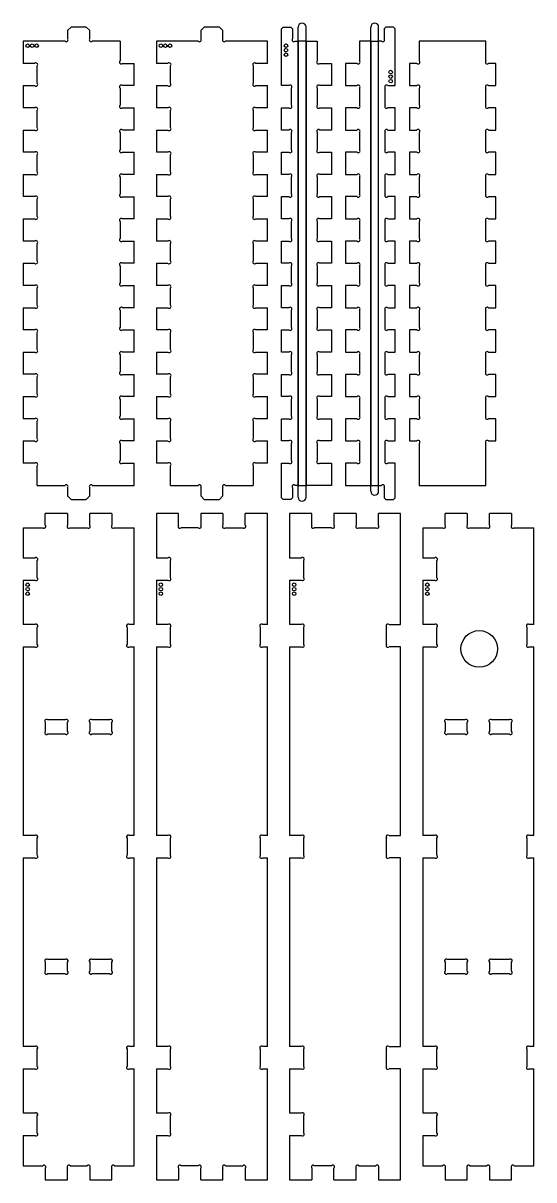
# Model space of a CAD drawing. Header units: inches. Extents: x 0.8 to 21.9, y 1.2 to 47.7.
# Drawn here: x 12.86 to 21.91, y 1.23 to 21.74 of the extents above; entities that cross this region are included whole.
import ezdxf

# ---------------------------------------------------------------- set-up
doc = ezdxf.new("R2010")
doc.units = ezdxf.units.IN
doc.header["$MEASUREMENT"] = 0
doc.layers.add('FORMAT', color=7, linetype='Continuous')

msp = doc.modelspace()

# ---------------------------------------------------------------- linework, layer by layer
at = {"color": 7, "linetype": 'Continuous', "lineweight": 25}
for p, q in [((13.706, 21.668), (13.644, 21.605)), ((13.644, 21.605), (13.644, 21.462)), ((13.975, 21.668), (13.706, 21.668)), ((14.038, 21.605), (13.975, 21.668)), ((14.038, 21.462), (14.038, 21.605)), ((16.069, 21.668), (16.006, 21.605)), ((16.006, 21.605), (16.006, 21.462)), ((16.337, 21.668), (16.069, 21.668)), ((16.4, 21.605), (16.337, 21.668)), ((16.4, 21.462), (16.4, 21.605)), ((17.469, 21.668), (17.437, 21.637)), ((17.437, 20.63), (17.437, 21.637)), ((17.469, 21.668), (17.603, 21.668)), ((17.634, 21.637), (17.603, 21.668)), ((17.634, 21.637), (17.634, 21.462)), ((19.288, 21.668), (19.257, 21.637)), ((19.257, 21.637), (19.257, 21.462)), ((19.423, 21.668), (19.288, 21.668)), ((19.454, 21.637), (19.423, 21.668)), ((19.454, 20.63), (19.454, 21.637)), ((12.857, 21.418), (12.857, 21.024)), ((13.6, 21.418), (12.857, 21.418)), ((14.575, 21.418), (14.082, 21.418)), ((14.575, 21.418), (14.575, 21.068)), ((15.219, 21.418), (15.219, 21.024)), ((15.962, 21.418), (15.219, 21.418)), ((17.187, 21.418), (16.444, 21.418)), ((17.187, 21.024), (17.187, 21.418)), ((17.678, 21.418), (17.731, 21.418)), ((17.731, 21.418), (17.731, 13.544)), ((17.872, 21.418), (17.731, 21.418)), ((17.872, 21.418), (18.071, 21.418)), ((17.872, 21.418), (17.872, 13.544)), ((18.071, 21.418), (18.071, 21.068)), ((18.821, 21.418), (18.821, 21.068)), ((19.02, 21.418), (18.821, 21.418)), ((19.02, 21.418), (19.02, 13.544)), ((19.02, 21.418), (19.16, 21.418)), ((19.213, 21.418), (19.16, 21.418)), ((19.16, 13.544), (19.16, 21.418)), ((21.062, 21.418), (19.881, 21.418)), ((19.881, 21.418), (19.881, 21.068)), ((21.062, 21.068), (21.062, 21.418)), ((13.063, 21.025), (12.857, 21.025)), ((12.857, 21.025), (12.857, 21.024)), ((12.857, 21.024), (12.857, 21.024)), ((13.107, 20.675), (13.107, 20.98)), ((14.619, 21.024), (14.825, 21.024)), ((14.825, 21.024), (14.825, 21.024)), ((14.825, 21.024), (14.825, 21.024)), ((14.825, 20.63), (14.825, 21.024)), ((15.219, 21.025), (15.219, 21.024)), ((15.425, 21.025), (15.219, 21.025)), ((15.219, 21.024), (15.219, 21.024)), ((15.469, 20.675), (15.469, 20.98)), ((16.937, 20.98), (16.937, 20.675)), ((17.187, 21.025), (16.981, 21.025)), ((17.187, 21.024), (17.187, 21.025)), ((17.187, 21.024), (17.187, 21.024)), ((18.115, 21.024), (18.321, 21.024)), ((18.321, 21.024), (18.321, 20.63)), ((18.571, 21.024), (18.571, 20.63)), ((18.776, 21.024), (18.571, 21.024)), ((19.837, 21.024), (19.704, 21.024)), ((19.704, 21.024), (19.704, 20.631)), ((21.239, 21.024), (21.106, 21.024)), ((21.239, 20.631), (21.239, 21.024)), ((12.857, 20.63), (12.857, 20.63)), ((12.857, 20.63), (12.857, 20.63)), ((12.857, 20.63), (13.063, 20.63)), ((12.857, 20.63), (12.857, 20.237)), ((14.575, 20.586), (14.575, 20.281)), ((14.825, 20.631), (14.619, 20.631)), ((14.825, 20.63), (14.825, 20.631)), ((14.825, 20.63), (14.825, 20.63)), ((15.219, 20.63), (15.219, 20.237)), ((15.219, 20.63), (15.425, 20.63)), ((15.219, 20.63), (15.219, 20.63)), ((15.219, 20.63), (15.219, 20.63)), ((16.981, 20.63), (17.187, 20.63)), ((17.187, 20.63), (17.187, 20.63)), ((17.187, 20.237), (17.187, 20.63)), ((17.187, 20.63), (17.187, 20.63)), ((17.57, 20.63), (17.437, 20.63)), ((17.614, 20.281), (17.614, 20.586)), ((18.071, 20.586), (18.071, 20.281)), ((18.321, 20.63), (18.115, 20.63)), ((18.571, 20.63), (18.776, 20.63)), ((18.821, 20.586), (18.821, 20.281)), ((19.277, 20.281), (19.277, 20.586)), ((19.321, 20.63), (19.454, 20.63)), ((19.704, 20.631), (19.837, 20.631)), ((19.881, 20.586), (19.881, 20.281)), ((21.062, 20.281), (21.062, 20.586)), ((21.106, 20.631), (21.239, 20.631)), ((12.857, 20.237), (12.857, 20.237)), ((12.857, 20.237), (12.857, 20.237)), ((13.063, 20.237), (12.857, 20.237)), ((13.107, 19.887), (13.107, 20.193)), ((14.619, 20.236), (14.825, 20.236)), ((14.825, 20.236), (14.825, 20.237)), ((14.825, 20.237), (14.825, 20.237)), ((14.825, 19.843), (14.825, 20.237)), ((15.219, 20.237), (15.219, 20.237)), ((15.425, 20.237), (15.219, 20.237)), ((15.219, 20.237), (15.219, 20.237)), ((15.469, 19.887), (15.469, 20.193)), ((16.937, 20.193), (16.937, 19.887)), ((17.187, 20.237), (16.981, 20.237)), ((17.187, 20.237), (17.187, 20.237)), ((17.187, 20.237), (17.187, 20.237)), ((17.437, 20.237), (17.57, 20.237)), ((17.437, 19.843), (17.437, 20.237)), ((18.115, 20.237), (18.321, 20.237)), ((18.321, 20.237), (18.321, 19.843)), ((18.776, 20.237), (18.571, 20.237)), ((18.571, 20.237), (18.571, 19.843)), ((19.454, 20.237), (19.321, 20.237)), ((19.454, 19.843), (19.454, 20.237)), ((19.704, 20.236), (19.704, 19.843)), ((19.837, 20.236), (19.704, 20.236)), ((21.239, 20.236), (21.106, 20.236)), ((21.239, 19.843), (21.239, 20.236)), ((12.857, 19.843), (12.857, 19.843)), ((12.857, 19.843), (12.857, 19.842)), ((12.857, 19.843), (12.857, 19.449)), ((12.857, 19.842), (13.063, 19.842)), ((14.575, 19.799), (14.575, 19.493)), ((14.825, 19.843), (14.619, 19.843)), ((14.825, 19.843), (14.825, 19.843)), ((14.825, 19.843), (14.825, 19.843)), ((15.219, 19.843), (15.219, 19.449)), ((15.219, 19.843), (15.219, 19.843)), ((15.219, 19.843), (15.219, 19.842)), ((15.219, 19.842), (15.425, 19.842)), ((16.981, 19.842), (17.187, 19.842)), ((17.187, 19.449), (17.187, 19.843)), ((17.187, 19.842), (17.187, 19.843)), ((17.187, 19.843), (17.187, 19.843)), ((17.57, 19.843), (17.437, 19.843)), ((17.614, 19.493), (17.614, 19.799)), ((18.071, 19.799), (18.071, 19.493)), ((18.321, 19.843), (18.115, 19.843)), ((18.571, 19.843), (18.776, 19.843)), ((18.821, 19.799), (18.821, 19.493)), ((19.277, 19.493), (19.277, 19.799)), ((19.321, 19.843), (19.454, 19.843)), ((19.704, 19.843), (19.837, 19.843)), ((19.881, 19.799), (19.881, 19.493)), ((21.062, 19.493), (21.062, 19.799)), ((21.106, 19.843), (21.239, 19.843)), ((13.063, 19.45), (12.857, 19.45)), ((12.857, 19.45), (12.857, 19.449)), ((12.857, 19.449), (12.857, 19.449)), ((13.107, 19.1), (13.107, 19.405)), ((14.619, 19.449), (14.825, 19.449)), ((14.825, 19.449), (14.825, 19.449)), ((14.825, 19.056), (14.825, 19.449)), ((14.825, 19.449), (14.825, 19.449)), ((15.425, 19.45), (15.219, 19.45)), ((15.219, 19.45), (15.219, 19.449)), ((15.219, 19.449), (15.219, 19.449)), ((15.469, 19.1), (15.469, 19.405)), ((16.937, 19.405), (16.937, 19.1)), ((17.187, 19.45), (16.981, 19.45)), ((17.187, 19.449), (17.187, 19.45)), ((17.187, 19.449), (17.187, 19.449)), ((17.437, 19.449), (17.57, 19.449)), ((17.437, 19.056), (17.437, 19.449)), ((18.115, 19.449), (18.321, 19.449)), ((18.321, 19.449), (18.321, 19.056)), ((18.571, 19.449), (18.571, 19.056)), ((18.776, 19.449), (18.571, 19.449)), ((19.454, 19.449), (19.321, 19.449)), ((19.454, 19.056), (19.454, 19.449)), ((19.704, 19.449), (19.704, 19.056)), ((19.837, 19.449), (19.704, 19.449)), ((21.239, 19.449), (21.106, 19.449)), ((21.239, 19.056), (21.239, 19.449)), ((12.857, 19.056), (12.857, 19.055)), ((12.857, 19.056), (12.857, 18.662)), ((12.857, 19.056), (12.857, 19.056)), ((12.857, 19.055), (13.063, 19.055)), ((14.575, 19.011), (14.575, 18.706)), ((14.825, 19.056), (14.619, 19.056)), ((14.825, 19.056), (14.825, 19.056)), ((14.825, 19.056), (14.825, 19.056)), ((15.219, 19.056), (15.219, 19.056)), ((15.219, 19.056), (15.219, 18.662)), ((15.219, 19.056), (15.219, 19.055)), ((15.219, 19.055), (15.425, 19.055)), ((16.981, 19.055), (17.187, 19.055)), ((17.187, 19.056), (17.187, 19.056)), ((17.187, 18.662), (17.187, 19.056)), ((17.187, 19.055), (17.187, 19.056)), ((17.57, 19.056), (17.437, 19.056)), ((17.614, 18.706), (17.614, 19.011)), ((18.071, 19.011), (18.071, 18.706)), ((18.321, 19.056), (18.115, 19.056)), ((18.571, 19.056), (18.776, 19.056)), ((18.821, 19.011), (18.821, 18.706)), ((19.277, 18.706), (19.277, 19.011)), ((19.321, 19.056), (19.454, 19.056)), ((19.704, 19.056), (19.837, 19.056)), ((19.881, 19.011), (19.881, 18.706)), ((21.062, 18.706), (21.062, 19.011)), ((21.106, 19.056), (21.239, 19.056)), ((13.063, 18.662), (12.857, 18.662)), ((12.857, 18.662), (12.857, 18.662)), ((12.857, 18.662), (12.857, 18.662)), ((14.619, 18.661), (14.825, 18.661)), ((14.825, 18.662), (14.825, 18.662)), ((14.825, 18.268), (14.825, 18.662)), ((14.825, 18.661), (14.825, 18.662)), ((15.425, 18.662), (15.219, 18.662)), ((15.219, 18.662), (15.219, 18.662)), ((15.219, 18.662), (15.219, 18.662)), ((17.187, 18.662), (16.981, 18.662)), ((17.187, 18.662), (17.187, 18.662)), ((17.187, 18.662), (17.187, 18.662)), ((17.437, 18.662), (17.57, 18.662)), ((17.437, 18.268), (17.437, 18.662)), ((18.115, 18.662), (18.321, 18.662)), ((18.321, 18.662), (18.321, 18.268)), ((18.571, 18.662), (18.571, 18.268)), ((18.776, 18.662), (18.571, 18.662)), ((19.454, 18.662), (19.321, 18.662)), ((19.454, 18.268), (19.454, 18.662)), ((19.704, 18.661), (19.704, 18.269)), ((19.837, 18.661), (19.704, 18.661)), ((21.239, 18.661), (21.106, 18.661)), ((21.239, 18.269), (21.239, 18.661)), ((13.107, 18.312), (13.107, 18.618)), ((15.469, 18.312), (15.469, 18.618)), ((16.937, 18.618), (16.937, 18.312)), ((12.857, 18.268), (12.857, 18.268)), ((12.857, 18.268), (12.857, 18.268)), ((12.857, 18.268), (13.063, 18.268)), ((12.857, 18.268), (12.857, 17.874)), ((14.825, 18.269), (14.619, 18.269)), ((14.825, 18.268), (14.825, 18.269)), ((14.825, 18.268), (14.825, 18.268)), ((15.219, 18.268), (15.219, 17.874)), ((15.219, 18.268), (15.425, 18.268)), ((15.219, 18.268), (15.219, 18.268)), ((15.219, 18.268), (15.219, 18.268)), ((16.981, 18.268), (17.187, 18.268)), ((17.187, 17.874), (17.187, 18.268)), ((17.187, 18.268), (17.187, 18.268)), ((17.187, 18.268), (17.187, 18.268)), ((17.57, 18.268), (17.437, 18.268)), ((18.321, 18.268), (18.115, 18.268)), ((18.571, 18.268), (18.776, 18.268)), ((19.321, 18.268), (19.454, 18.268)), ((19.704, 18.269), (19.837, 18.269)), ((21.106, 18.269), (21.239, 18.269)), ((14.575, 18.224), (14.575, 17.919)), ((17.614, 17.919), (17.614, 18.224)), ((18.071, 18.224), (18.071, 17.919)), ((18.821, 18.224), (18.821, 17.919)), ((19.277, 17.919), (19.277, 18.224)), ((19.881, 18.224), (19.881, 17.919)), ((21.062, 17.919), (21.062, 18.224)), ((12.857, 17.875), (12.857, 17.874)), ((13.063, 17.875), (12.857, 17.875)), ((12.857, 17.874), (12.857, 17.874)), ((14.619, 17.874), (14.825, 17.874)), ((14.825, 17.874), (14.825, 17.874)), ((14.825, 17.874), (14.825, 17.874)), ((14.825, 17.481), (14.825, 17.874)), ((15.425, 17.875), (15.219, 17.875)), ((15.219, 17.875), (15.219, 17.874)), ((15.219, 17.874), (15.219, 17.874)), ((17.187, 17.875), (16.981, 17.875)), ((17.187, 17.874), (17.187, 17.875)), ((17.187, 17.874), (17.187, 17.874)), ((17.437, 17.874), (17.57, 17.874)), ((17.437, 17.481), (17.437, 17.874)), ((18.115, 17.874), (18.321, 17.874)), ((18.321, 17.874), (18.321, 17.481)), ((18.571, 17.874), (18.571, 17.481)), ((18.776, 17.874), (18.571, 17.874)), ((19.454, 17.874), (19.321, 17.874)), ((19.454, 17.481), (19.454, 17.874)), ((19.704, 17.874), (19.704, 17.481)), ((19.837, 17.874), (19.704, 17.874)), ((21.239, 17.874), (21.106, 17.874)), ((21.239, 17.481), (21.239, 17.874)), ((13.107, 17.525), (13.107, 17.83)), ((15.469, 17.525), (15.469, 17.83)), ((16.937, 17.83), (16.937, 17.525)), ((12.857, 17.481), (12.857, 17.087)), ((12.857, 17.481), (12.857, 17.481)), ((12.857, 17.481), (12.857, 17.48)), ((12.857, 17.48), (13.063, 17.48)), ((14.575, 17.437), (14.575, 17.131)), ((14.825, 17.481), (14.619, 17.481)), ((14.825, 17.481), (14.825, 17.481)), ((14.825, 17.481), (14.825, 17.481)), ((15.219, 17.481), (15.219, 17.087)), ((15.219, 17.481), (15.219, 17.481)), ((15.219, 17.481), (15.219, 17.48)), ((15.219, 17.48), (15.425, 17.48)), ((16.981, 17.48), (17.187, 17.48)), ((17.187, 17.087), (17.187, 17.481)), ((17.187, 17.48), (17.187, 17.481)), ((17.187, 17.481), (17.187, 17.481)), ((17.57, 17.481), (17.437, 17.481)), ((17.614, 17.131), (17.614, 17.437)), ((18.071, 17.437), (18.071, 17.131)), ((18.321, 17.481), (18.115, 17.481)), ((18.571, 17.481), (18.776, 17.481)), ((18.821, 17.437), (18.821, 17.131)), ((19.277, 17.131), (19.277, 17.437)), ((19.321, 17.481), (19.454, 17.481)), ((19.704, 17.481), (19.837, 17.481)), ((19.881, 17.437), (19.881, 17.131)), ((21.062, 17.131), (21.062, 17.437)), ((21.106, 17.481), (21.239, 17.481)), ((13.063, 17.088), (12.857, 17.088)), ((12.857, 17.088), (12.857, 17.087)), ((12.857, 17.087), (12.857, 17.087)), ((13.107, 16.738), (13.107, 17.043)), ((14.619, 17.087), (14.825, 17.087)), ((14.825, 17.087), (14.825, 17.087)), ((14.825, 17.087), (14.825, 17.087)), ((14.825, 16.693), (14.825, 17.087)), ((15.425, 17.088), (15.219, 17.088)), ((15.219, 17.088), (15.219, 17.087)), ((15.219, 17.087), (15.219, 17.087)), ((15.469, 16.738), (15.469, 17.043)), ((16.937, 17.043), (16.937, 16.738)), ((17.187, 17.088), (16.981, 17.088)), ((17.187, 17.087), (17.187, 17.088)), ((17.187, 17.087), (17.187, 17.087)), ((17.437, 16.693), (17.437, 17.087)), ((17.437, 17.087), (17.57, 17.087)), ((18.115, 17.087), (18.321, 17.087)), ((18.321, 17.087), (18.321, 16.693)), ((18.571, 17.087), (18.571, 16.693)), ((18.776, 17.087), (18.571, 17.087)), ((19.454, 17.087), (19.321, 17.087)), ((19.454, 16.693), (19.454, 17.087)), ((19.837, 17.087), (19.704, 17.087)), ((19.704, 17.087), (19.704, 16.694)), ((21.239, 17.087), (21.106, 17.087)), ((21.239, 16.694), (21.239, 17.087)), ((12.857, 16.693), (12.857, 16.693)), ((12.857, 16.693), (13.063, 16.693)), ((12.857, 16.693), (12.857, 16.693)), ((12.857, 16.693), (12.857, 16.3)), ((14.575, 16.649), (14.575, 16.344)), ((14.825, 16.694), (14.619, 16.694)), ((14.825, 16.693), (14.825, 16.694)), ((14.825, 16.693), (14.825, 16.693)), ((15.219, 16.693), (15.219, 16.3)), ((15.219, 16.693), (15.219, 16.693)), ((15.219, 16.693), (15.219, 16.693)), ((15.219, 16.693), (15.425, 16.693)), ((16.981, 16.693), (17.187, 16.693)), ((17.187, 16.3), (17.187, 16.693)), ((17.187, 16.693), (17.187, 16.693)), ((17.187, 16.693), (17.187, 16.693)), ((17.57, 16.693), (17.437, 16.693)), ((17.614, 16.344), (17.614, 16.649)), ((18.071, 16.649), (18.071, 16.344)), ((18.321, 16.693), (18.115, 16.693)), ((18.571, 16.693), (18.776, 16.693)), ((18.821, 16.649), (18.821, 16.344)), ((19.277, 16.344), (19.277, 16.649)), ((19.321, 16.693), (19.454, 16.693)), ((19.704, 16.694), (19.837, 16.694)), ((19.881, 16.649), (19.881, 16.344)), ((21.062, 16.344), (21.062, 16.649)), ((21.106, 16.694), (21.239, 16.694)), ((12.857, 16.3), (12.857, 16.3)), ((12.857, 16.3), (12.857, 16.3)), ((13.063, 16.3), (12.857, 16.3)), ((13.107, 15.95), (13.107, 16.255)), ((14.619, 16.299), (14.825, 16.299)), ((14.825, 16.299), (14.825, 16.3)), ((14.825, 16.3), (14.825, 16.3)), ((14.825, 15.906), (14.825, 16.3)), ((15.219, 16.3), (15.219, 16.3)), ((15.425, 16.3), (15.219, 16.3)), ((15.219, 16.3), (15.219, 16.3)), ((15.469, 15.95), (15.469, 16.255)), ((16.937, 16.255), (16.937, 15.95)), ((17.187, 16.3), (16.981, 16.3)), ((17.187, 16.3), (17.187, 16.3)), ((17.187, 16.3), (17.187, 16.3)), ((17.437, 15.906), (17.437, 16.3)), ((17.437, 16.3), (17.57, 16.3)), ((18.115, 16.3), (18.321, 16.3)), ((18.321, 16.3), (18.321, 15.906)), ((18.571, 16.3), (18.571, 15.906)), ((18.776, 16.3), (18.571, 16.3)), ((19.454, 16.3), (19.321, 16.3)), ((19.454, 15.906), (19.454, 16.3)), ((19.837, 16.299), (19.704, 16.299)), ((19.704, 16.299), (19.704, 15.906)), ((21.239, 16.299), (21.106, 16.299)), ((21.239, 15.906), (21.239, 16.299)), ((12.857, 15.906), (12.857, 15.906)), ((12.857, 15.906), (12.857, 15.512)), ((12.857, 15.906), (12.857, 15.905)), ((12.857, 15.905), (13.063, 15.905)), ((14.575, 15.862), (14.575, 15.556)), ((14.825, 15.906), (14.619, 15.906)), ((14.825, 15.906), (14.825, 15.906)), ((14.825, 15.906), (14.825, 15.906)), ((15.219, 15.906), (15.219, 15.906)), ((15.219, 15.906), (15.219, 15.512)), ((15.219, 15.906), (15.219, 15.905)), ((15.219, 15.905), (15.425, 15.905)), ((16.981, 15.905), (17.187, 15.905)), ((17.187, 15.906), (17.187, 15.906)), ((17.187, 15.512), (17.187, 15.906)), ((17.187, 15.905), (17.187, 15.906)), ((17.57, 15.906), (17.437, 15.906)), ((17.614, 15.556), (17.614, 15.862)), ((18.071, 15.862), (18.071, 15.556)), ((18.321, 15.906), (18.115, 15.906)), ((18.571, 15.906), (18.776, 15.906)), ((18.821, 15.862), (18.821, 15.556)), ((19.277, 15.556), (19.277, 15.862)), ((19.321, 15.906), (19.454, 15.906)), ((19.704, 15.906), (19.837, 15.906)), ((19.881, 15.862), (19.881, 15.556)), ((21.062, 15.556), (21.062, 15.862)), ((21.106, 15.906), (21.239, 15.906)), ((13.063, 15.513), (12.857, 15.513)), ((12.857, 15.513), (12.857, 15.512)), ((12.857, 15.512), (12.857, 15.512)), ((13.107, 15.163), (13.107, 15.468)), ((14.619, 15.512), (14.825, 15.512)), ((14.825, 15.512), (14.825, 15.512)), ((14.825, 15.119), (14.825, 15.512)), ((14.825, 15.512), (14.825, 15.512)), ((15.425, 15.513), (15.219, 15.513)), ((15.219, 15.513), (15.219, 15.512)), ((15.219, 15.512), (15.219, 15.512)), ((15.469, 15.163), (15.469, 15.468)), ((16.937, 15.468), (16.937, 15.163)), ((17.187, 15.513), (16.981, 15.513)), ((17.187, 15.512), (17.187, 15.513)), ((17.187, 15.512), (17.187, 15.512)), ((17.437, 15.119), (17.437, 15.512)), ((17.437, 15.512), (17.57, 15.512)), ((18.115, 15.512), (18.321, 15.512)), ((18.321, 15.512), (18.321, 15.119)), ((18.571, 15.512), (18.571, 15.119)), ((18.776, 15.512), (18.571, 15.512)), ((19.454, 15.512), (19.321, 15.512)), ((19.454, 15.119), (19.454, 15.512)), ((19.837, 15.512), (19.704, 15.512)), ((19.704, 15.512), (19.704, 15.119)), ((21.239, 15.512), (21.106, 15.512)), ((21.239, 15.119), (21.239, 15.512)), ((12.857, 15.119), (12.857, 14.725)), ((12.857, 15.119), (12.857, 15.119)), ((12.857, 15.119), (12.857, 15.118)), ((12.857, 15.118), (13.063, 15.118)), ((14.575, 15.074), (14.575, 14.769)), ((14.825, 15.119), (14.619, 15.119)), ((14.825, 15.119), (14.825, 15.119)), ((14.825, 15.119), (14.825, 15.119)), ((15.219, 15.119), (15.219, 14.725)), ((15.219, 15.119), (15.219, 15.119)), ((15.219, 15.119), (15.219, 15.118)), ((15.219, 15.118), (15.425, 15.118)), ((16.981, 15.118), (17.187, 15.118)), ((17.187, 15.119), (17.187, 15.119)), ((17.187, 14.725), (17.187, 15.119)), ((17.187, 15.118), (17.187, 15.119)), ((17.57, 15.119), (17.437, 15.119)), ((17.614, 14.769), (17.614, 15.074)), ((18.071, 15.074), (18.071, 14.769)), ((18.321, 15.119), (18.115, 15.119)), ((18.571, 15.119), (18.776, 15.119)), ((18.821, 15.074), (18.821, 14.769)), ((19.277, 14.769), (19.277, 15.074)), ((19.321, 15.119), (19.454, 15.119)), ((19.704, 15.119), (19.837, 15.119)), ((19.881, 15.074), (19.881, 14.769)), ((21.062, 14.769), (21.062, 15.074)), ((21.106, 15.119), (21.239, 15.119)), ((13.063, 14.725), (12.857, 14.725)), ((12.857, 14.725), (12.857, 14.725)), ((12.857, 14.725), (12.857, 14.725)), ((13.107, 14.375), (13.107, 14.681)), ((14.619, 14.724), (14.825, 14.724)), ((14.825, 14.725), (14.825, 14.725)), ((14.825, 14.331), (14.825, 14.725)), ((14.825, 14.724), (14.825, 14.725)), ((15.219, 14.725), (15.219, 14.725)), ((15.219, 14.725), (15.219, 14.725)), ((15.425, 14.725), (15.219, 14.725)), ((15.469, 14.375), (15.469, 14.681)), ((16.937, 14.681), (16.937, 14.375)), ((17.187, 14.725), (16.981, 14.725)), ((17.187, 14.725), (17.187, 14.725)), ((17.187, 14.725), (17.187, 14.725)), ((17.437, 14.331), (17.437, 14.725)), ((17.437, 14.725), (17.57, 14.725)), ((18.115, 14.725), (18.321, 14.725)), ((18.321, 14.725), (18.321, 14.331)), ((18.571, 14.725), (18.571, 14.331)), ((18.776, 14.725), (18.571, 14.725)), ((19.454, 14.725), (19.321, 14.725)), ((19.454, 14.331), (19.454, 14.725)), ((19.704, 14.724), (19.704, 14.331)), ((19.837, 14.724), (19.704, 14.724)), ((21.239, 14.724), (21.106, 14.724)), ((21.239, 14.331), (21.239, 14.724)), ((12.857, 14.331), (12.857, 13.937)), ((12.857, 14.331), (12.857, 14.331)), ((12.857, 14.331), (12.857, 14.331)), ((12.857, 14.331), (13.063, 14.331)), ((14.575, 14.287), (14.575, 13.982)), ((14.825, 14.332), (14.619, 14.332)), ((14.825, 14.331), (14.825, 14.332)), ((14.825, 14.331), (14.825, 14.331)), ((15.219, 14.331), (15.219, 13.937)), ((15.219, 14.331), (15.219, 14.331)), ((15.219, 14.331), (15.425, 14.331)), ((15.219, 14.331), (15.219, 14.331)), ((16.981, 14.331), (17.187, 14.331)), ((17.187, 13.937), (17.187, 14.331)), ((17.187, 14.331), (17.187, 14.331)), ((17.187, 14.331), (17.187, 14.331)), ((17.57, 14.331), (17.437, 14.331)), ((17.614, 13.982), (17.614, 14.287)), ((18.071, 14.287), (18.071, 13.982)), ((18.321, 14.331), (18.115, 14.331)), ((18.571, 14.331), (18.776, 14.331)), ((18.821, 14.287), (18.821, 13.982)), ((19.277, 13.982), (19.277, 14.287)), ((19.321, 14.331), (19.454, 14.331)), ((19.704, 14.331), (19.837, 14.331)), ((19.881, 14.287), (19.881, 13.544)), ((21.062, 13.544), (21.062, 14.287)), ((21.106, 14.331), (21.239, 14.331)), ((13.063, 13.938), (12.857, 13.938)), ((12.857, 13.938), (12.857, 13.937)), ((12.857, 13.937), (12.857, 13.937)), ((13.107, 13.544), (13.107, 13.893)), ((14.619, 13.937), (14.825, 13.937)), ((14.825, 13.937), (14.825, 13.937)), ((14.825, 13.544), (14.825, 13.937)), ((14.825, 13.937), (14.825, 13.937)), ((15.425, 13.938), (15.219, 13.938)), ((15.219, 13.938), (15.219, 13.937)), ((15.219, 13.937), (15.219, 13.937)), ((15.469, 13.544), (15.469, 13.893)), ((16.937, 13.893), (16.937, 13.544)), ((17.187, 13.938), (16.981, 13.938)), ((17.187, 13.937), (17.187, 13.938)), ((17.187, 13.937), (17.187, 13.937)), ((17.437, 13.325), (17.437, 13.937)), ((17.437, 13.937), (17.57, 13.937)), ((18.115, 13.937), (18.321, 13.937)), ((18.321, 13.937), (18.321, 13.544)), ((18.571, 13.937), (18.571, 13.544)), ((18.776, 13.937), (18.571, 13.937)), ((19.454, 13.937), (19.321, 13.937)), ((19.454, 13.325), (19.454, 13.937)), ((13.107, 13.544), (13.6, 13.544)), ((14.082, 13.544), (14.825, 13.544)), ((15.469, 13.544), (15.962, 13.544)), ((16.444, 13.544), (16.937, 13.544)), ((17.731, 13.544), (17.678, 13.544)), ((17.731, 13.544), (17.872, 13.544)), ((18.321, 13.544), (17.872, 13.544)), ((18.571, 13.544), (19.02, 13.544)), ((19.02, 13.544), (19.16, 13.544)), ((19.16, 13.544), (19.213, 13.544)), ((19.881, 13.544), (21.062, 13.544)), ((13.644, 13.5), (13.644, 13.356)), ((13.644, 13.356), (13.706, 13.294)), ((13.975, 13.294), (14.038, 13.356)), ((14.038, 13.356), (14.038, 13.5)), ((16.006, 13.5), (16.006, 13.356)), ((16.006, 13.356), (16.069, 13.294)), ((16.337, 13.294), (16.4, 13.356)), ((16.4, 13.356), (16.4, 13.5)), ((17.634, 13.5), (17.634, 13.325)), ((19.257, 13.5), (19.257, 13.325)), ((13.706, 13.294), (13.975, 13.294)), ((16.069, 13.294), (16.337, 13.294)), ((17.437, 13.325), (17.469, 13.294)), ((17.603, 13.294), (17.469, 13.294)), ((17.603, 13.294), (17.634, 13.325)), ((19.257, 13.325), (19.288, 13.294)), ((19.288, 13.294), (19.423, 13.294)), ((19.423, 13.294), (19.454, 13.325)), ((13.25, 12.838), (13.25, 13.044)), ((13.644, 13.044), (13.25, 13.044)), ((13.644, 13.044), (13.644, 12.838)), ((14.038, 12.838), (14.038, 13.044)), ((14.431, 13.044), (14.038, 13.044)), ((14.431, 13.044), (14.431, 12.838)), ((15.219, 13.044), (15.219, 12.256)), ((15.612, 13.044), (15.219, 13.044)), ((15.612, 12.838), (15.612, 13.044)), ((16.006, 13.044), (16.006, 12.838)), ((16.4, 13.044), (16.006, 13.044)), ((16.4, 13.044), (16.4, 12.838)), ((16.794, 12.838), (16.794, 13.044)), ((17.187, 13.044), (16.794, 13.044)), ((17.187, 11.075), (17.187, 13.044)), ((17.581, 13.044), (17.581, 12.256)), ((17.975, 13.044), (17.581, 13.044)), ((17.975, 12.838), (17.975, 13.044)), ((18.762, 13.044), (18.368, 13.044)), ((18.368, 13.044), (18.368, 12.838)), ((18.762, 13.044), (18.762, 12.838)), ((19.549, 13.044), (19.156, 13.044)), ((19.156, 12.838), (19.156, 13.044)), ((19.549, 11.075), (19.549, 13.044)), ((12.857, 12.794), (12.857, 12.256)), ((12.857, 12.794), (13.206, 12.794)), ((13.688, 12.794), (13.993, 12.794)), ((14.476, 12.794), (14.825, 12.794)), ((14.825, 11.075), (14.825, 12.794)), ((15.962, 12.794), (15.657, 12.794)), ((16.444, 12.794), (16.749, 12.794)), ((18.324, 12.794), (18.019, 12.794)), ((18.806, 12.794), (19.112, 12.794)), ((13.062, 12.256), (12.857, 12.256)), ((13.107, 11.907), (13.107, 12.212)), ((15.425, 12.256), (15.219, 12.256)), ((15.469, 11.907), (15.469, 12.212)), ((17.787, 12.256), (17.581, 12.256)), ((17.831, 11.907), (17.831, 12.212)), ((12.857, 11.863), (12.857, 11.075)), ((12.857, 11.863), (13.062, 11.863)), ((15.219, 11.863), (15.219, 11.075)), ((15.219, 11.863), (15.425, 11.863)), ((17.581, 11.863), (17.581, 11.075)), ((17.581, 11.863), (17.787, 11.863)), ((13.062, 11.075), (12.857, 11.075)), ((14.825, 11.075), (14.744, 11.075)), ((15.425, 11.075), (15.219, 11.075)), ((17.187, 11.075), (17.106, 11.075)), ((17.787, 11.075), (17.581, 11.075)), ((19.344, 11.075), (19.549, 11.075)), ((13.107, 10.726), (13.107, 11.031)), ((14.7, 11.031), (14.7, 10.726)), ((15.469, 10.726), (15.469, 11.031)), ((17.062, 11.031), (17.062, 10.726)), ((17.831, 10.726), (17.831, 11.031)), ((19.299, 10.726), (19.299, 11.031)), ((12.857, 10.682), (12.857, 7.335)), ((12.857, 10.682), (13.062, 10.682)), ((14.744, 10.682), (14.825, 10.682)), ((14.825, 7.335), (14.825, 10.682)), ((15.219, 10.682), (15.219, 7.335)), ((15.219, 10.682), (15.425, 10.682)), ((17.106, 10.682), (17.187, 10.682)), ((17.187, 7.335), (17.187, 10.682)), ((17.581, 10.682), (17.581, 7.335)), ((17.581, 10.682), (17.787, 10.682)), ((19.549, 10.682), (19.344, 10.682)), ((19.549, 7.335), (19.549, 10.682)), ((13.25, 9.344), (13.25, 9.182)), ((13.6, 9.388), (13.294, 9.388)), ((13.644, 9.182), (13.644, 9.344)), ((14.038, 9.344), (14.038, 9.182)), ((14.387, 9.388), (14.082, 9.388)), ((14.431, 9.182), (14.431, 9.344)), ((13.294, 9.138), (13.6, 9.138)), ((14.082, 9.138), (14.387, 9.138)), ((13.062, 7.335), (12.857, 7.335)), ((13.107, 6.986), (13.107, 7.291)), ((14.7, 7.291), (14.7, 6.986)), ((14.825, 7.335), (14.744, 7.335)), ((15.425, 7.335), (15.219, 7.335)), ((15.469, 6.986), (15.469, 7.291)), ((17.062, 7.291), (17.062, 6.986)), ((17.187, 7.335), (17.106, 7.335)), ((17.787, 7.335), (17.581, 7.335)), ((17.831, 6.986), (17.831, 7.291)), ((19.299, 6.986), (19.299, 7.291)), ((19.344, 7.335), (19.549, 7.335)), ((12.857, 6.941), (12.857, 3.595)), ((12.857, 6.941), (13.062, 6.941)), ((14.744, 6.941), (14.825, 6.941)), ((14.825, 3.595), (14.825, 6.941)), ((15.219, 6.941), (15.219, 3.595)), ((15.219, 6.941), (15.425, 6.941)), ((17.106, 6.941), (17.187, 6.941)), ((17.187, 3.595), (17.187, 6.941)), ((17.581, 6.941), (17.581, 3.595)), ((17.581, 6.941), (17.787, 6.941)), ((19.549, 6.941), (19.344, 6.941)), ((19.549, 3.595), (19.549, 6.941)), ((13.6, 5.138), (13.294, 5.138)), ((14.387, 5.138), (14.082, 5.138)), ((13.25, 5.094), (13.25, 4.932)), ((13.644, 4.932), (13.644, 5.094)), ((14.038, 5.094), (14.038, 4.932)), ((14.431, 4.932), (14.431, 5.094)), ((13.294, 4.888), (13.6, 4.888)), ((14.082, 4.888), (14.387, 4.888)), ((13.062, 3.595), (12.857, 3.595)), ((13.107, 3.245), (13.107, 3.551)), ((14.7, 3.551), (14.7, 3.245)), ((14.825, 3.595), (14.744, 3.595)), ((15.425, 3.595), (15.219, 3.595)), ((15.469, 3.245), (15.469, 3.551)), ((17.062, 3.551), (17.062, 3.245)), ((17.187, 3.595), (17.106, 3.595)), ((17.787, 3.595), (17.581, 3.595)), ((17.831, 3.245), (17.831, 3.551)), ((19.299, 3.245), (19.299, 3.551)), ((19.344, 3.595), (19.549, 3.595)), ((12.857, 3.201), (12.857, 2.414)), ((12.857, 3.201), (13.062, 3.201)), ((14.744, 3.201), (14.825, 3.201)), ((14.825, 1.483), (14.825, 3.201)), ((15.219, 3.201), (15.219, 2.414)), ((15.219, 3.201), (15.425, 3.201)), ((17.106, 3.201), (17.187, 3.201)), ((17.187, 1.233), (17.187, 3.201)), ((17.581, 3.201), (17.581, 2.414)), ((17.581, 3.201), (17.787, 3.201)), ((19.549, 3.201), (19.344, 3.201)), ((19.549, 1.233), (19.549, 3.201)), ((13.062, 2.414), (12.857, 2.414)), ((13.107, 2.064), (13.107, 2.37)), ((15.425, 2.414), (15.219, 2.414)), ((15.469, 2.064), (15.469, 2.37)), ((17.787, 2.414), (17.581, 2.414)), ((17.831, 2.064), (17.831, 2.37)), ((12.857, 2.02), (12.857, 1.483)), ((12.857, 2.02), (13.062, 2.02)), ((15.219, 2.02), (15.219, 1.233)), ((15.219, 2.02), (15.425, 2.02)), ((17.581, 2.02), (17.581, 1.233)), ((17.581, 2.02), (17.787, 2.02)), ((12.857, 1.483), (13.206, 1.483)), ((13.25, 1.439), (13.25, 1.233)), ((13.644, 1.233), (13.644, 1.439)), ((13.688, 1.483), (13.993, 1.483)), ((14.038, 1.439), (14.038, 1.233)), ((14.431, 1.233), (14.431, 1.439)), ((14.476, 1.483), (14.825, 1.483)), ((15.612, 1.439), (15.612, 1.233)), ((15.962, 1.483), (15.657, 1.483)), ((16.006, 1.233), (16.006, 1.439)), ((16.4, 1.233), (16.4, 1.439)), ((16.444, 1.483), (16.749, 1.483)), ((16.794, 1.439), (16.794, 1.233)), ((17.975, 1.439), (17.975, 1.233)), ((18.324, 1.483), (18.019, 1.483)), ((18.368, 1.233), (18.368, 1.439)), ((18.762, 1.233), (18.762, 1.439)), ((18.806, 1.483), (19.112, 1.483)), ((19.156, 1.439), (19.156, 1.233)), ((13.25, 1.233), (13.644, 1.233)), ((14.038, 1.233), (14.431, 1.233)), ((15.219, 1.233), (15.612, 1.233)), ((16.006, 1.233), (16.4, 1.233)), ((16.794, 1.233), (17.187, 1.233)), ((17.581, 1.233), (17.975, 1.233)), ((18.368, 1.233), (18.762, 1.233)), ((19.156, 1.233), (19.549, 1.233))]:
    msp.add_line(p, q, dxfattribs=at)
at = {"color": 7, "linetype": 'Continuous'}
for p, q in [((17.731, 13.333), (17.731, 21.668)), ((17.872, 13.333), (17.872, 21.668)), ((19.02, 13.439), (19.02, 21.668)), ((19.16, 13.439), (19.16, 21.668))]:
    msp.add_line(p, q, dxfattribs=at)
at = {"color": 7, "linetype": 'Continuous', "lineweight": 25}
for centre, radius in [((12.937, 21.338), 0.0313), ((13.017, 21.338), 0.0313), ((13.097, 21.338), 0.0313), ((15.299, 21.338), 0.0312), ((15.379, 21.338), 0.0313), ((15.459, 21.338), 0.0313), ((17.517, 21.338), 0.0312), ((17.517, 21.258), 0.0312), ((17.517, 21.178), 0.0312), ((19.374, 20.87), 0.0312), ((19.374, 20.79), 0.0312), ((19.374, 20.71), 0.0312), ((12.937, 11.783), 0.0313), ((12.937, 11.703), 0.0312), ((15.299, 11.783), 0.0313), ((15.299, 11.703), 0.0312), ((17.661, 11.783), 0.0313), ((17.661, 11.703), 0.0312), ((12.937, 11.623), 0.0313), ((15.299, 11.623), 0.0313), ((17.661, 11.623), 0.0313)]:
    msp.add_circle(centre, radius, dxfattribs=at)
at = {"color": 7, "linetype": 'Continuous'}
for centre, start, end in [((17.802, 21.668), 0, 180), ((19.09, 21.668), 0, 180), ((17.802, 13.333), 180, 0), ((19.09, 13.439), 180, 0)]:
    msp.add_arc(centre, 0.07, start, end, dxfattribs=at)
at = {"color": 7, "linetype": 'Continuous', "lineweight": 25}
for centre, radius, start, end in [((13.622, 21.44), 0.0313, 225, 45), ((14.06, 21.44), 0.0313, 135, 315), ((15.984, 21.44), 0.0312, 225, 45), ((16.422, 21.44), 0.0313, 135, 315), ((17.656, 21.44), 0.0312, 135, 315), ((19.235, 21.44), 0.0312, 225, 45), ((13.084, 21.002), 0.0313, 315, 133.6884), ((14.597, 21.046), 0.0313, 135, 313.6884), ((15.447, 21.002), 0.0313, 315, 133.6884), ((16.959, 21.002), 0.0313, 46.3116, 225), ((18.093, 21.046), 0.0312, 135, 315), ((18.799, 21.046), 0.0312, 225, 45), ((19.859, 21.046), 0.0313, 226.3116, 45), ((21.084, 21.046), 0.0312, 135, 313.6884), ((13.084, 20.652), 0.0313, 226.3116, 45), ((14.597, 20.608), 0.0313, 46.3116, 225), ((15.447, 20.652), 0.0312, 226.3116, 45), ((16.959, 20.652), 0.0313, 135, 313.6884), ((17.592, 20.608), 0.0312, 315, 135), ((18.093, 20.608), 0.0312, 45, 225), ((18.799, 20.608), 0.0312, 315, 135), ((19.299, 20.608), 0.0312, 45, 225), ((19.859, 20.608), 0.0313, 315, 133.6884), ((21.084, 20.608), 0.0313, 46.3116, 225), ((13.084, 20.215), 0.0312, 315, 133.6884), ((14.597, 20.259), 0.0313, 135, 313.6884), ((15.447, 20.215), 0.0313, 315, 133.6884), ((16.959, 20.215), 0.0313, 46.3116, 225), ((17.592, 20.259), 0.0312, 225, 45), ((18.093, 20.259), 0.0312, 135, 315), ((18.799, 20.259), 0.0312, 225, 45), ((19.299, 20.259), 0.0312, 135, 315), ((19.859, 20.259), 0.0312, 226.3116, 45), ((21.084, 20.259), 0.0313, 135, 313.6884), ((13.084, 19.865), 0.0313, 226.3116, 45), ((14.597, 19.821), 0.0313, 46.3116, 225), ((15.447, 19.865), 0.0313, 226.3116, 45), ((16.959, 19.865), 0.0313, 135, 313.6884), ((17.592, 19.821), 0.0312, 315, 135), ((18.093, 19.821), 0.0312, 45, 225), ((18.799, 19.821), 0.0312, 315, 135), ((19.299, 19.821), 0.0312, 45, 225), ((19.859, 19.821), 0.0313, 315, 133.6884), ((21.084, 19.821), 0.0312, 46.3116, 225), ((14.597, 19.471), 0.0313, 135, 313.6884), ((17.592, 19.471), 0.0313, 225, 45), ((18.093, 19.471), 0.0312, 135, 315), ((18.799, 19.471), 0.0312, 225, 45), ((19.299, 19.471), 0.0313, 135, 315), ((19.859, 19.471), 0.0313, 226.3116, 45), ((21.084, 19.471), 0.0313, 135, 313.6884), ((13.084, 19.427), 0.0313, 315, 133.6884), ((15.447, 19.427), 0.0313, 315, 133.6884), ((16.959, 19.427), 0.0313, 46.3116, 225), ((13.084, 19.078), 0.0313, 226.3116, 45), ((15.447, 19.078), 0.0312, 226.3116, 45), ((16.959, 19.078), 0.0313, 135, 313.6884), ((14.597, 19.033), 0.0313, 46.3116, 225), ((17.592, 19.033), 0.0312, 315, 135), ((18.093, 19.033), 0.0312, 45, 225), ((18.799, 19.033), 0.0312, 315, 135), ((19.299, 19.033), 0.0312, 45, 225), ((19.859, 19.033), 0.0313, 315, 133.6884), ((21.084, 19.033), 0.0312, 46.3116, 225), ((13.084, 18.64), 0.0313, 315, 133.6884), ((14.597, 18.684), 0.0313, 135, 313.6884), ((15.447, 18.64), 0.0313, 315, 133.6884), ((16.959, 18.64), 0.0313, 46.3116, 225), ((17.592, 18.684), 0.0313, 225, 45), ((18.093, 18.684), 0.0312, 135, 315), ((18.799, 18.684), 0.0313, 225, 45), ((19.299, 18.684), 0.0313, 135, 315), ((19.859, 18.684), 0.0312, 226.3116, 45), ((21.084, 18.684), 0.0312, 135, 313.6884), ((13.084, 18.29), 0.0312, 226.3116, 45), ((14.597, 18.246), 0.0313, 46.3116, 225), ((15.447, 18.29), 0.0312, 226.3116, 45), ((16.959, 18.29), 0.0313, 135, 313.6884), ((17.592, 18.246), 0.0312, 315, 135), ((18.093, 18.246), 0.0312, 45, 225), ((18.799, 18.246), 0.0312, 315, 135), ((19.299, 18.246), 0.0312, 45, 225), ((19.859, 18.246), 0.0312, 315, 133.6884), ((21.084, 18.246), 0.0313, 46.3116, 225), ((13.084, 17.852), 0.0313, 315, 133.6884), ((14.597, 17.897), 0.0313, 135, 313.6884), ((15.447, 17.852), 0.0312, 315, 133.6884), ((16.959, 17.852), 0.0313, 46.3116, 225), ((17.592, 17.897), 0.0313, 225, 45), ((18.093, 17.897), 0.0312, 135, 315), ((18.799, 17.897), 0.0312, 225, 45), ((19.299, 17.897), 0.0313, 135, 315), ((19.859, 17.897), 0.0313, 226.3116, 45), ((21.084, 17.897), 0.0313, 135, 313.6884), ((13.084, 17.503), 0.0313, 226.3116, 45), ((14.597, 17.459), 0.0313, 46.3116, 225), ((15.447, 17.503), 0.0313, 226.3116, 45), ((16.959, 17.503), 0.0313, 135, 313.6884), ((17.592, 17.459), 0.0312, 315, 135), ((18.093, 17.459), 0.0312, 45, 225), ((18.799, 17.459), 0.0312, 315, 135), ((19.299, 17.459), 0.0312, 45, 225), ((19.859, 17.459), 0.0313, 315, 133.6884), ((21.084, 17.459), 0.0312, 46.3116, 225), ((13.084, 17.065), 0.0313, 315, 133.6884), ((14.597, 17.109), 0.0313, 135, 313.6884), ((15.447, 17.065), 0.0313, 315, 133.6884), ((16.959, 17.065), 0.0313, 46.3116, 225), ((17.592, 17.109), 0.0313, 225, 45), ((18.093, 17.109), 0.0312, 135, 315), ((18.799, 17.109), 0.0312, 225, 45), ((19.299, 17.109), 0.0313, 135, 315), ((19.859, 17.109), 0.0312, 226.3116, 45), ((21.084, 17.109), 0.0313, 135, 313.6884), ((13.084, 16.715), 0.0313, 226.3116, 45), ((14.597, 16.671), 0.0313, 46.3116, 225), ((15.447, 16.715), 0.0313, 226.3116, 45), ((16.959, 16.715), 0.0313, 135, 313.6884), ((17.592, 16.671), 0.0312, 315, 135), ((18.093, 16.671), 0.0312, 45, 225), ((18.799, 16.671), 0.0312, 315, 135), ((19.299, 16.671), 0.0312, 45, 225), ((19.859, 16.671), 0.0312, 315, 133.6884), ((21.084, 16.671), 0.0313, 46.3116, 225), ((13.084, 16.278), 0.0312, 315, 133.6884), ((14.597, 16.322), 0.0313, 135, 313.6884), ((15.447, 16.278), 0.0312, 315, 133.6884), ((16.959, 16.278), 0.0313, 46.3116, 225), ((17.592, 16.322), 0.0312, 225, 45), ((18.093, 16.322), 0.0312, 135, 315), ((18.799, 16.322), 0.0312, 225, 45), ((19.299, 16.322), 0.0312, 135, 315), ((19.859, 16.322), 0.0313, 226.3116, 45), ((21.084, 16.322), 0.0312, 135, 313.6884), ((13.084, 15.928), 0.0313, 226.3116, 45), ((14.597, 15.884), 0.0313, 46.3116, 225), ((15.447, 15.928), 0.0313, 226.3116, 45), ((16.959, 15.928), 0.0313, 135, 313.6884), ((17.592, 15.884), 0.0312, 315, 135), ((18.093, 15.884), 0.0312, 45, 225), ((18.799, 15.884), 0.0312, 315, 135), ((19.299, 15.884), 0.0312, 45, 225), ((19.859, 15.884), 0.0312, 315, 133.6884), ((21.084, 15.884), 0.0313, 46.3116, 225), ((13.084, 15.49), 0.0313, 315, 133.6884), ((14.597, 15.534), 0.0313, 135, 313.6884), ((15.447, 15.49), 0.0313, 315, 133.6884), ((16.959, 15.49), 0.0313, 46.3116, 225), ((17.592, 15.534), 0.0312, 225, 45), ((18.093, 15.534), 0.0312, 135, 315), ((18.799, 15.534), 0.0312, 225, 45), ((19.299, 15.534), 0.0312, 135, 315), ((19.859, 15.534), 0.0313, 226.3116, 45), ((21.084, 15.534), 0.0313, 135, 313.6884), ((13.084, 15.141), 0.0313, 226.3116, 45), ((14.597, 15.096), 0.0313, 46.3116, 225), ((15.447, 15.141), 0.0313, 226.3116, 45), ((16.959, 15.141), 0.0313, 135, 313.6884), ((17.592, 15.096), 0.0312, 315, 135), ((18.093, 15.096), 0.0312, 45, 225), ((18.799, 15.096), 0.0312, 315, 135), ((19.299, 15.096), 0.0312, 45, 225), ((19.859, 15.096), 0.0312, 315, 133.6884), ((21.084, 15.096), 0.0313, 46.3116, 225), ((14.597, 14.747), 0.0313, 135, 313.6884), ((17.592, 14.747), 0.0312, 225, 45), ((18.093, 14.747), 0.0312, 135, 315), ((18.799, 14.747), 0.0313, 225, 45), ((19.299, 14.747), 0.0312, 135, 315), ((19.859, 14.747), 0.0312, 226.3116, 45), ((21.084, 14.747), 0.0313, 135, 313.6884), ((13.084, 14.703), 0.0313, 315, 133.6884), ((15.447, 14.703), 0.0312, 315, 133.6884), ((16.959, 14.703), 0.0313, 46.3116, 225), ((13.084, 14.353), 0.0312, 226.3116, 45), ((15.447, 14.353), 0.0312, 226.3116, 45), ((16.959, 14.353), 0.0313, 135, 313.6884), ((14.597, 14.309), 0.0313, 46.3116, 225), ((17.592, 14.309), 0.0312, 315, 135), ((18.093, 14.309), 0.0312, 45, 225), ((18.799, 14.309), 0.0312, 315, 135), ((19.299, 14.309), 0.0312, 45, 225), ((19.859, 14.309), 0.0312, 315, 135), ((21.084, 14.309), 0.0313, 45, 225), ((13.084, 13.915), 0.0313, 315, 133.6884), ((14.597, 13.96), 0.0313, 135, 313.6884), ((15.447, 13.915), 0.0313, 315, 133.6884), ((16.959, 13.915), 0.0313, 46.3116, 225), ((17.592, 13.96), 0.0312, 225, 45), ((18.093, 13.96), 0.0312, 135, 315), ((18.799, 13.96), 0.0312, 225, 45), ((19.299, 13.96), 0.0312, 135, 315), ((13.622, 13.522), 0.0313, 315, 135), ((14.06, 13.522), 0.0313, 45, 225), ((15.984, 13.522), 0.0313, 315, 135), ((16.422, 13.522), 0.0313, 45, 225), ((17.656, 13.522), 0.0313, 45, 225), ((19.235, 13.522), 0.0313, 315, 135), ((13.228, 12.816), 0.0312, 224.7488, 45.2512), ((13.666, 12.816), 0.0313, 134.7488, 315.2512), ((14.016, 12.816), 0.0312, 224.7488, 45.2512), ((14.453, 12.816), 0.0312, 134.7488, 315.2512), ((15.634, 12.816), 0.0313, 134.7488, 315.2512), ((15.984, 12.816), 0.0312, 224.7488, 45.2512), ((16.422, 12.816), 0.0312, 134.7488, 315.2512), ((16.772, 12.816), 0.0312, 224.7488, 45.2512), ((17.997, 12.816), 0.0312, 134.7488, 315.2512), ((18.346, 12.816), 0.0313, 224.7488, 45.2512), ((18.784, 12.816), 0.0313, 134.7488, 315.2512), ((19.134, 12.816), 0.0313, 224.7488, 45.2512), ((13.085, 12.234), 0.0313, 314.7488, 135.2512), ((15.447, 12.234), 0.0313, 314.7488, 135.2512), ((17.809, 12.234), 0.0313, 314.7488, 135.2512), ((13.085, 11.885), 0.0312, 224.7488, 45.2512), ((15.447, 11.885), 0.0312, 224.7488, 45.2512), ((17.809, 11.885), 0.0313, 224.7488, 45.2512), ((13.085, 11.053), 0.0312, 314.7488, 135.2512), ((14.722, 11.053), 0.0313, 44.7488, 225.2512), ((15.447, 11.053), 0.0312, 314.7488, 135.2512), ((17.084, 11.053), 0.0313, 44.7488, 225.2512), ((17.809, 11.053), 0.0313, 314.7488, 135.2512), ((19.321, 11.053), 0.0313, 44.7488, 225.2512), ((13.085, 10.704), 0.0312, 224.7488, 45.2512), ((14.722, 10.704), 0.0312, 134.7488, 315.2512), ((15.447, 10.704), 0.0312, 224.7488, 45.2512), ((17.084, 10.704), 0.0313, 134.7488, 315.2512), ((17.809, 10.704), 0.0313, 224.7488, 45.2512), ((19.321, 10.704), 0.0313, 134.7488, 315.2512), ((13.272, 9.366), 0.0313, 44.7488, 225.2512), ((13.622, 9.366), 0.0313, 314.7488, 135.2512), ((14.06, 9.366), 0.0313, 44.7488, 225.2512), ((14.409, 9.366), 0.0313, 314.7488, 135.2512), ((13.272, 9.16), 0.0313, 134.7488, 315.2512), ((13.622, 9.16), 0.0313, 224.7488, 45.2512), ((14.06, 9.16), 0.0313, 134.7488, 315.2512), ((14.409, 9.16), 0.0313, 224.7488, 45.2512), ((13.085, 7.313), 0.0313, 314.7488, 135.2512), ((14.722, 7.313), 0.0313, 44.7488, 225.2512), ((15.447, 7.313), 0.0313, 314.7488, 135.2512), ((17.084, 7.313), 0.0313, 44.7488, 225.2512), ((17.809, 7.313), 0.0313, 314.7488, 135.2512), ((19.321, 7.313), 0.0312, 44.7488, 225.2512), ((13.085, 6.963), 0.0313, 224.7488, 45.2512), ((14.722, 6.963), 0.0313, 134.7488, 315.2512), ((15.447, 6.963), 0.0312, 224.7488, 45.2512), ((17.084, 6.963), 0.0313, 134.7488, 315.2512), ((17.809, 6.963), 0.0313, 224.7488, 45.2512), ((19.321, 6.963), 0.0313, 134.7488, 315.2512), ((13.272, 5.116), 0.0312, 44.7488, 225.2512), ((13.622, 5.116), 0.0313, 314.7488, 135.2512), ((14.06, 5.116), 0.0312, 44.7488, 225.2512), ((14.409, 5.116), 0.0312, 314.7488, 135.2512), ((13.272, 4.91), 0.0312, 134.7488, 315.2512), ((13.622, 4.91), 0.0313, 224.7488, 45.2512), ((14.06, 4.91), 0.0312, 134.7488, 315.2512), ((14.409, 4.91), 0.0312, 224.7488, 45.2512), ((13.085, 3.573), 0.0313, 314.7488, 135.2512), ((14.722, 3.573), 0.0313, 44.7488, 225.2512), ((15.447, 3.573), 0.0312, 314.7488, 135.2512), ((17.084, 3.573), 0.0313, 44.7488, 225.2512), ((17.809, 3.573), 0.0313, 314.7488, 135.2512), ((19.321, 3.573), 0.0313, 44.7488, 225.2512), ((13.085, 3.223), 0.0313, 224.7488, 45.2512), ((14.722, 3.223), 0.0313, 134.7488, 315.2512), ((15.447, 3.223), 0.0312, 224.7488, 45.2512), ((17.084, 3.223), 0.0313, 134.7488, 315.2512), ((17.809, 3.223), 0.0313, 224.7488, 45.2512), ((19.321, 3.223), 0.0313, 134.7488, 315.2512), ((13.085, 2.392), 0.0313, 314.7488, 135.2512), ((15.447, 2.392), 0.0313, 314.7488, 135.2512), ((17.809, 2.392), 0.0313, 314.7488, 135.2512), ((13.085, 2.042), 0.0313, 224.7488, 45.2512), ((15.447, 2.042), 0.0312, 224.7488, 45.2512), ((17.809, 2.042), 0.0313, 224.7488, 45.2512), ((13.228, 1.461), 0.0312, 314.7488, 135.2512), ((13.666, 1.461), 0.0313, 44.7488, 225.2512), ((14.016, 1.461), 0.0313, 314.7488, 135.2512), ((14.453, 1.461), 0.0313, 44.7488, 225.2512), ((15.634, 1.461), 0.0313, 44.7488, 225.2512), ((15.984, 1.461), 0.0313, 314.7488, 135.2512), ((16.422, 1.461), 0.0313, 44.7488, 225.2512), ((16.772, 1.461), 0.0313, 314.7488, 135.2512), ((17.997, 1.461), 0.0313, 44.7488, 225.2512), ((18.346, 1.461), 0.0313, 314.7488, 135.2512), ((18.784, 1.461), 0.0313, 44.7488, 225.2512), ((19.134, 1.461), 0.0313, 314.7488, 135.2512)]:
    msp.add_arc(centre, radius, start, end, dxfattribs=at)
at = {"layer": 'FORMAT', "linetype": 'Continuous', "lineweight": 25}
for p, q in [((20.337, 12.838), (20.337, 13.044)), ((20.731, 13.044), (20.337, 13.044)), ((20.731, 13.044), (20.731, 12.838)), ((21.124, 12.838), (21.124, 13.044)), ((21.518, 13.044), (21.124, 13.044)), ((21.518, 13.044), (21.518, 12.838)), ((19.943, 12.794), (19.943, 12.256)), ((19.943, 12.794), (20.293, 12.794)), ((20.775, 12.794), (21.08, 12.794)), ((21.562, 12.794), (21.912, 12.794)), ((21.912, 11.075), (21.912, 12.794)), ((20.149, 12.256), (19.943, 12.256)), ((20.193, 11.907), (20.193, 12.212)), ((19.943, 11.863), (19.943, 11.075)), ((19.943, 11.863), (20.149, 11.863)), ((20.149, 11.075), (19.943, 11.075)), ((21.912, 11.075), (21.831, 11.075)), ((20.193, 10.726), (20.193, 11.031)), ((21.787, 11.031), (21.787, 10.726)), ((19.943, 10.682), (19.943, 7.335)), ((19.943, 10.682), (20.149, 10.682)), ((21.831, 10.682), (21.912, 10.682)), ((21.912, 7.335), (21.912, 10.682)), ((20.337, 9.344), (20.337, 9.182)), ((20.686, 9.388), (20.381, 9.388)), ((20.731, 9.182), (20.731, 9.344)), ((21.124, 9.344), (21.124, 9.182)), ((21.474, 9.388), (21.168, 9.388)), ((21.518, 9.182), (21.518, 9.344)), ((20.381, 9.138), (20.686, 9.138)), ((21.168, 9.138), (21.474, 9.138)), ((20.149, 7.335), (19.943, 7.335)), ((20.193, 6.986), (20.193, 7.291)), ((21.787, 7.291), (21.787, 6.986)), ((21.912, 7.335), (21.831, 7.335)), ((19.943, 6.941), (19.943, 3.595)), ((19.943, 6.941), (20.149, 6.941)), ((21.831, 6.941), (21.912, 6.941)), ((21.912, 3.595), (21.912, 6.941)), ((20.686, 5.138), (20.381, 5.138)), ((21.474, 5.138), (21.168, 5.138)), ((20.337, 5.094), (20.337, 4.932)), ((20.731, 4.932), (20.731, 5.094)), ((21.124, 5.094), (21.124, 4.932)), ((21.518, 4.932), (21.518, 5.094)), ((20.381, 4.888), (20.686, 4.888)), ((21.168, 4.888), (21.474, 4.888)), ((20.149, 3.595), (19.943, 3.595)), ((20.193, 3.245), (20.193, 3.551)), ((21.787, 3.551), (21.787, 3.245)), ((21.912, 3.595), (21.831, 3.595)), ((19.943, 3.201), (19.943, 2.414)), ((19.943, 3.201), (20.149, 3.201)), ((21.831, 3.201), (21.912, 3.201)), ((21.912, 1.483), (21.912, 3.201)), ((20.149, 2.414), (19.943, 2.414)), ((20.193, 2.064), (20.193, 2.37)), ((19.943, 2.02), (19.943, 1.483)), ((19.943, 2.02), (20.149, 2.02)), ((19.943, 1.483), (20.293, 1.483)), ((20.337, 1.439), (20.337, 1.233)), ((20.731, 1.233), (20.731, 1.439)), ((20.775, 1.483), (21.08, 1.483)), ((21.124, 1.439), (21.124, 1.233)), ((21.518, 1.233), (21.518, 1.439)), ((21.562, 1.483), (21.912, 1.483)), ((20.337, 1.233), (20.731, 1.233)), ((21.124, 1.233), (21.518, 1.233))]:
    msp.add_line(p, q, dxfattribs=at)
for centre, radius in [((20.023, 11.783), 0.0313), ((20.023, 11.703), 0.0312), ((20.023, 11.623), 0.0313), ((20.943, 10.644), 0.325)]:
    msp.add_circle(centre, radius, dxfattribs=at)
for centre, radius, start, end in [((20.315, 12.816), 0.0312, 224.7488, 45.2512), ((20.753, 12.816), 0.0313, 134.7488, 315.2512), ((21.102, 12.816), 0.0312, 224.7488, 45.2512), ((21.54, 12.816), 0.0312, 134.7488, 315.2512), ((20.171, 12.234), 0.0312, 314.7488, 135.2512), ((20.171, 11.885), 0.0312, 224.7488, 45.2512), ((20.171, 11.053), 0.0312, 314.7488, 135.2512), ((21.809, 11.053), 0.0313, 44.7488, 225.2512), ((20.171, 10.704), 0.0312, 224.7488, 45.2512), ((21.809, 10.704), 0.0312, 134.7488, 315.2512), ((20.359, 9.366), 0.0313, 44.7488, 225.2512), ((20.709, 9.366), 0.0312, 314.7488, 135.2512), ((21.146, 9.366), 0.0313, 44.7488, 225.2512), ((21.496, 9.366), 0.0312, 314.7488, 135.2512), ((20.359, 9.16), 0.0313, 134.7488, 315.2512), ((20.709, 9.16), 0.0312, 224.7488, 45.2512), ((21.146, 9.16), 0.0313, 134.7488, 315.2512), ((21.496, 9.16), 0.0313, 224.7488, 45.2512), ((20.171, 7.313), 0.0312, 314.7488, 135.2512), ((21.809, 7.313), 0.0313, 44.7488, 225.2512), ((20.171, 6.963), 0.0312, 224.7488, 45.2512), ((21.809, 6.963), 0.0313, 134.7488, 315.2512), ((20.359, 5.116), 0.0312, 44.7488, 225.2512), ((20.709, 5.116), 0.0312, 314.7488, 135.2512), ((21.146, 5.116), 0.0313, 44.7488, 225.2512), ((21.496, 5.116), 0.0312, 314.7488, 135.2512), ((20.359, 4.91), 0.0312, 134.7488, 315.2512), ((20.709, 4.91), 0.0312, 224.7488, 45.2512), ((21.146, 4.91), 0.0313, 134.7488, 315.2512), ((21.496, 4.91), 0.0312, 224.7488, 45.2512), ((20.171, 3.573), 0.0312, 314.7488, 135.2512), ((21.809, 3.573), 0.0313, 44.7488, 225.2512), ((20.171, 3.223), 0.0312, 224.7488, 45.2512), ((21.809, 3.223), 0.0313, 134.7488, 315.2512), ((20.171, 2.392), 0.0313, 314.7488, 135.2512), ((20.171, 2.042), 0.0312, 224.7488, 45.2512), ((20.315, 1.461), 0.0312, 314.7488, 135.2512), ((20.753, 1.461), 0.0313, 44.7488, 225.2512), ((21.102, 1.461), 0.0313, 314.7488, 135.2512), ((21.54, 1.461), 0.0313, 44.7488, 225.2512)]:
    msp.add_arc(centre, radius, start, end, dxfattribs=at)

doc.saveas('drawing.dxf')
